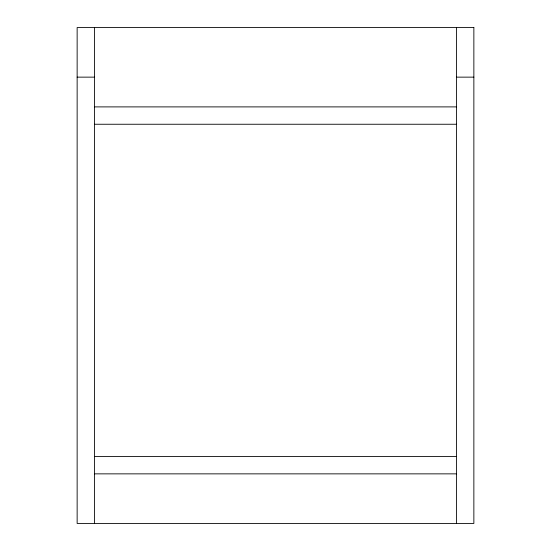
<?xml version="1.0" encoding="UTF-8"?>
<svg xmlns="http://www.w3.org/2000/svg" width="551" height="551" viewBox="0 0 551 551"><rect width="100%" height="100%" fill="white"/><g stroke="black" fill="none" stroke-linecap="round" stroke-linejoin="round"><path stroke-width="0.83" d="M77.14 77.14L94.496 77.14M456.503 77.14L473.86 77.14M94.496 106.894L456.503 106.894M94.496 124.251L456.503 124.251M94.496 456.503L456.503 456.503M94.496 473.86L456.503 473.86M456.503 27.55L456.503 523.45M94.496 27.55L94.496 523.45M473.86 27.55L77.14 27.55L77.14 523.45L473.86 523.45L473.86 27.55"/></g></svg>
